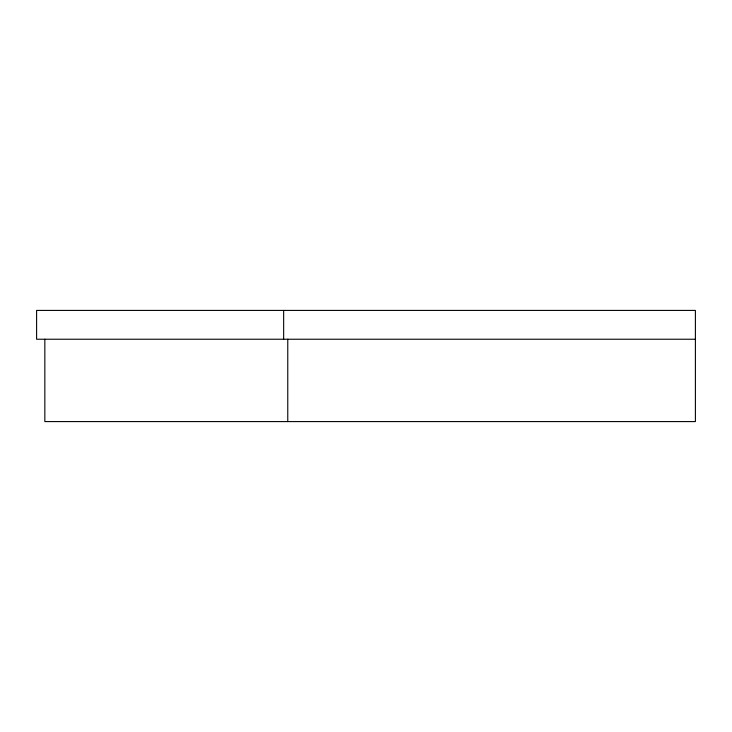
<?xml version="1.0" encoding="UTF-8"?>
<svg xmlns="http://www.w3.org/2000/svg" width="732" height="732" viewBox="0 0 732 732"><rect width="100%" height="100%" fill="white"/><g stroke="black" fill="none" stroke-linecap="round" stroke-linejoin="round"><path stroke-width="1.1" d="M695.4 339.236L36.6 339.236L36.6 310.414L695.4 310.414L695.4 421.586L44.835 421.586L44.835 339.236M287.767 339.236L287.767 421.586M283.65 310.414L283.65 339.236"/></g></svg>
